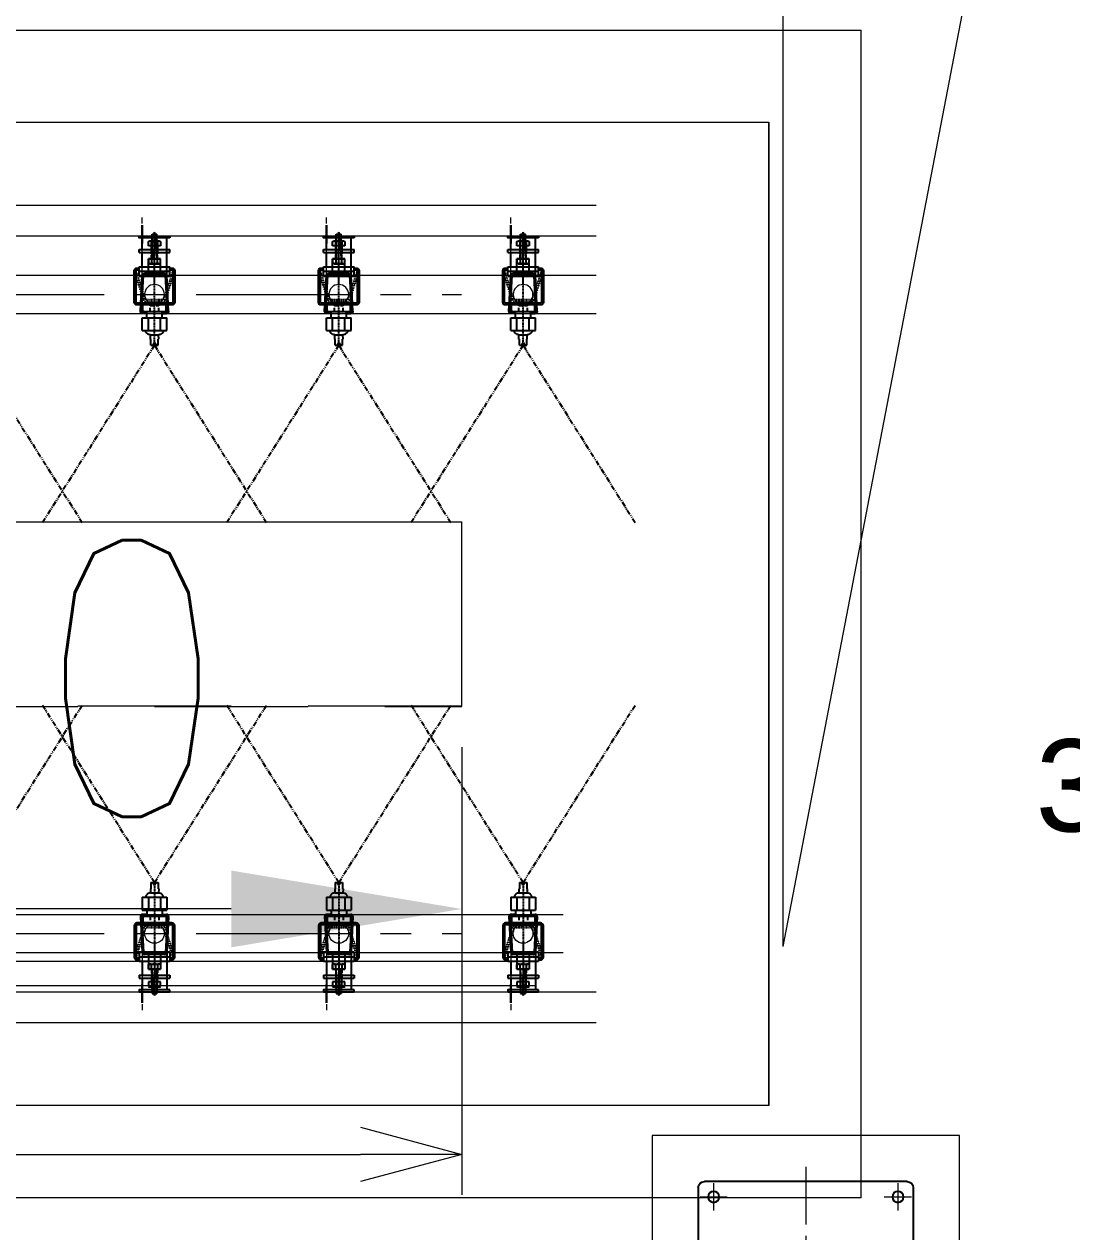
# Model space of a CAD drawing. Header units: inches. Extents: x 702888 to 852715, y 9845 to 271320.
# Drawn here: x 742117 to 743822, y 83499 to 85464 of the extents above; entities that cross this region are included whole.
import ezdxf

# ---------------------------------------------------------------- set-up
doc = ezdxf.new("R2010")
doc.units = ezdxf.units.IN
doc.header["$MEASUREMENT"] = 0
doc.header["$PDMODE"] = 34
for name, pattern in [('CENTER', [2, 1.25, -0.25, 0.25, -0.25]), ('CENTER2', [1.125, 0.75, -0.125, 0.125, -0.125]), ('CENTERX2', [4, 2.5, -0.5, 0.5, -0.5]), ('DASHED2', [0.375, 0.25, -0.125]), ('DASHEDX2', [1.5, 1, -0.5]), ('HIDDEN', [9.525, 6.35, -3.175]), ('HIDDEN2', [0.1875, 0.125, -0.0625]), ('PHANTOM2', [31.75, 15.875, -3.175, 3.175, -3.175, 3.175, -3.175])]:
    doc.linetypes.add(name, pattern=pattern)
doc.layers.get('0').update_dxf_attribs({"lineweight": 5})
doc.layers.get('Defpoints').update_dxf_attribs({"lineweight": 5})
doc.layers.add('chain', color=2, linetype='Continuous', lineweight=5)
doc.layers.add('cl', color=6, linetype='CENTER', lineweight=5)
for name, color, linetype in [('Nozzle', 7, 'Continuous'), ('p5', 2, 'Continuous'), ('Riser Support', 7, 'Continuous')]:
    doc.layers.add(name, color=color, linetype=linetype)
doc.styles.add('LUCIDA CONSOLE', font='swissl.ttf')
doc.styles.add('s', font='simplex.shx', dxfattribs={"width": 0.8})
doc.dimstyles.new('D1', dxfattribs={"dimscale": 66, "dimtxt": 2.5, "dimasz": 2.5, "dimexe": 1, "dimexo": 1, "dimgap": 1.25, "dimtad": 1, "dimdec": 0, "dimdsep": 46, "dimtxsty": 'Standard', "dimblk": 'OPEN30', "dimcen": 2.5, "dimclrd": 150, "dimclre": 150, "dimclrt": 140, "dimadec": 0, "dimazin": 0, "dimtfac": 1, "dimtdec": 0, "dimtmove": 0, "dimatfit": 3, "dimfxl": 1, "dimtfill": 1, "dimlwd": 13, "dimlwe": 13, "dimarcsym": 0})
doc.dimstyles.new('mahesh', dxfattribs={"dimscale": 150, "dimtxt": 3, "dimasz": 2.5, "dimexe": 1, "dimexo": 1, "dimgap": 1, "dimtad": 1, "dimdec": 1, "dimzin": 12, "dimtxsty": 's', "dimcen": 2.5, "dimclrd": 1, "dimclre": 1, "dimclrt": 1, "dimadec": 0, "dimazin": 3, "dimtfac": 1, "dimtdec": 1, "dimtmove": 0, "dimatfit": 3, "dimfxl": 1.25, "dimlwd": 13, "dimlwe": 13, "dimarcsym": 0})

# ---------------------------------------------------------------- blocks, each defined once
blk = doc.blocks.new('A$C67DF10EB')
blk.add_lwpolyline([(-44.2, -101), (-44.2, 399), (455.8, 399), (455.8, -101)], close=True)
at = {"layer": 'cl', "color": 1, "linetype": 'CENTER', "ltscale": 75}
for p, q in [((205.8, -50), (205.8, 347.9)), ((0, 149), (411.7, 149))]:
    blk.add_line(p, q, dxfattribs=at)
at = {"layer": 'cl', "color": 1, "linetype": 'CENTER', "ltscale": 100}
for p, q in [((55.8, 276.8), (55.8, 321.1)), ((355.8, 276.8), (355.8, 321.1)), ((33.7, 299), (78, 299)), ((333.7, 299), (378, 299)), ((55.8, -23.2), (55.8, 21.1)), ((355.8, -23.2), (355.8, 21.1)), ((33.7, -1), (78, -1)), ((333.7, -1), (378, -1))]:
    blk.add_line(p, q, dxfattribs=at)
at = {"layer": 'p5', "linetype": 'Continuous'}
for p, q in [((370.8, 324), (40.8, 324)), ((30.8, -16), (30.8, 314)), ((380.8, -16), (380.8, 314)), ((380.8, 211.7), (30.8, 211.7)), ((380.8, 205.7), (30.8, 205.7)), ((380.8, 92.2), (30.8, 92.2)), ((380.8, 86.2), (30.8, 86.2)), ((370.8, -26), (40.8, -26))]:
    blk.add_line(p, q, dxfattribs=at)
for points in [[(262.6, 102.2), (262.6, 195.7, 0.414214), (252.6, 205.7), (159.1, 205.7, 0.414214), (149.1, 195.7), (149.1, 102.2, 0.414214), (159.1, 92.2), (252.6, 92.2, 0.414214)], [(257.8, 102), (257.8, 195.9, 0.414214), (252.8, 200.9), (158.9, 200.9, 0.414214), (153.9, 195.9), (153.9, 102, 0.414214), (158.9, 97), (252.8, 97, 0.414214)]]:
    blk.add_lwpolyline(points, format="xyb", close=True, dxfattribs=at)
for centre in [(55.8, 299), (355.8, 299), (55.8, -1), (355.8, -1)]:
    blk.add_circle(centre, 9, dxfattribs=at)
for centre, start, end in [((40.8, 314), 90, 180), ((370.8, 314), 0, 90), ((40.8, -16), 180, 270), ((370.8, -16), 270, 0)]:
    blk.add_arc(centre, 10, start, end, dxfattribs=at)
blk = doc.blocks.new('65u6u76i')
at = {"color": 1}
for p in [(748396.7, 88210), (748396.7, 87749)]:
    blk.add_line(p, (745996.8, 87749), dxfattribs=at)
blk = doc.blocks.new('_Open30')
at = {"color": 0, "linetype": 'ByBlock', "lineweight": -2}
for p, q in [((-1, 0.268), (0, 0)), ((0, 0), (-1, -0.268)), ((0, 0), (-1, 0))]:
    blk.add_line(p, q, dxfattribs=at)
blk = doc.blocks.new('*D286')
at = {"color": 150, "lineweight": 13, "transparency": 16777216}
for p, q in [((728828.9, 84288.1), (728828.9, 83559.2)), ((742828.9, 84288.1), (742828.9, 83559.2)), ((728993.9, 83625.2), (742663.9, 83625.2))]:
    blk.add_line(p, q, dxfattribs=at)
at = {"layer": 'Defpoints', "color": 0, "transparency": 16777216}
for p in [(728828.9, 84354.1), (742828.9, 84354.1), (742828.9, 83625.2)]:
    blk.add_point(p, dxfattribs=at)
at = {"color": 150, "lineweight": 13, "transparency": 16777216, "xscale": 165, "yscale": 165, "zscale": 165, "rotation": 180}
blk.add_blockref('_Open30', (728828.9, 83625.2), dxfattribs=at)
at = {"color": 150, "lineweight": 13, "transparency": 16777216, "xscale": 165, "yscale": 165, "zscale": 165}
blk.add_blockref('_Open30', (742828.9, 83625.2), dxfattribs=at)
at = {"color": 140, "transparency": 16777216, "insert": (735828.9, 83790.2), "char_height": 165, "attachment_point": 5, "bg_fill": 3, "box_fill_scale": 1.25, "bg_fill_color": 256, "bg_fill_true_color": 13158600, "bg_fill_transparency": 0}
blk.add_mtext('14000', dxfattribs=at)
blk = doc.blocks.new('*D624')
at = {"layer": 'chain', "color": 1, "linetype": 'DASHEDX2', "lineweight": 13, "transparency": 16777216}
for p, q in [((-5068, -10027.6), (-5068, -10357.7)), ((-3068, -10027.6), (-3068, -10357.7)), ((-3443, -10207.7), (-4693, -10207.7))]:
    blk.add_line(p, q, dxfattribs=at)
at = {"layer": 'chain', "color": 1, "linetype": 'DASHEDX2', "transparency": 16777216}
for points in [[(-4693, -10145.2), (-4693, -10270.2), (-5068, -10207.7)], [(-3443, -10145.2), (-3443, -10270.2), (-3068, -10207.7)]]:
    blk.add_solid(points, dxfattribs=at)
at = {"layer": 'Defpoints', "color": 0, "linetype": 'DASHEDX2', "transparency": 16777216}
for p in [(-5068, -9877.6), (-3068, -9877.6), (-5068, -10207.7)]:
    blk.add_point(p, dxfattribs=at)
at = {"layer": 'chain', "color": 1, "linetype": 'DASHEDX2', "transparency": 16777216, "insert": (-4068, -9832.7), "char_height": 450, "attachment_point": 5, "style": 's'}
blk.add_mtext('2000', dxfattribs=at)
blk = doc.blocks.new('A$C4D81176E')
at = {"layer": 'Nozzle', "color": 2, "linetype": 'PHANTOM2', "ltscale": 0.5}
for q in [(361.3, 4.7), (361.3, -359.7)]:
    blk.add_line((73, -177.5), q, dxfattribs=at)
at = {"layer": 'Nozzle', "color": 2}
for p, q in [((17.7, -154.5), (-40.5, -157.5)), ((17.7, -156.5), (-40.5, -159.5)), ((-26.3, -156.8), (-26.3, -158.8)), ((18.1, -154.5), (17.7, -154.5)), ((17.9, -156.5), (17.7, -156.5)), ((18.2, -156.6), (17.9, -156.5)), ((18.5, -154.6), (18.1, -154.5)), ((18.4, -156.7), (18.2, -156.6)), ((18.6, -156.9), (18.4, -156.7)), ((18.9, -154.7), (18.5, -154.6)), ((18.8, -157), (18.6, -156.9)), ((18.9, -157.3), (18.8, -157)), ((19.3, -154.9), (18.9, -154.7)), ((19.7, -155.1), (19.3, -154.9)), ((20, -155.4), (19.7, -155.1)), ((20.3, -155.7), (20, -155.4)), ((20.5, -156), (20.3, -155.7)), ((20.8, -156.4), (20.5, -156)), ((20.9, -156.8), (20.8, -156.4)), ((21.1, -157.2), (20.9, -156.8)), ((21.2, -157.6), (21.1, -157.2)), ((-43.9, -160.2), (-44, -160.6)), ((-44, -160.6), (-44, -161)), ((-44, -194), (-44, -161)), ((-43.8, -159.8), (-43.9, -160.2)), ((-43.6, -159.4), (-43.8, -159.8)), ((-43.4, -159), (-43.6, -159.4)), ((-43.1, -158.7), (-43.4, -159)), ((-42.8, -158.4), (-43.1, -158.7)), ((-42.5, -158.1), (-42.8, -158.4)), ((-42.1, -157.9), (-42.5, -158.1)), ((-41.8, -157.7), (-42.1, -157.9)), ((-41.9, -160.5), (-42, -160.7)), ((-42, -160.7), (-42, -161)), ((-42, -194), (-42, -161)), ((-41.8, -160.3), (-41.9, -160.5)), ((-41.3, -157.6), (-41.8, -157.7)), ((-41.6, -160), (-41.8, -160.3)), ((-41.5, -159.9), (-41.6, -160)), ((-41.2, -159.7), (-41.5, -159.9)), ((-40.9, -157.5), (-41.3, -157.6)), ((-41, -159.6), (-41.2, -159.7)), ((-40.8, -159.5), (-41, -159.6)), ((-40.5, -157.5), (-40.9, -157.5)), ((-40.5, -159.5), (-40.8, -159.5)), ((4.2, -158.5), (4.2, -196.5)), ((16.7, -158.5), (4.2, -158.5)), ((16.9, -158.5), (16.7, -158.5)), ((17.2, -158.6), (16.9, -158.5)), ((17.4, -158.7), (17.2, -158.6)), ((17.6, -158.8), (17.4, -158.7)), ((17.8, -159), (17.6, -158.8)), ((18, -159.2), (17.8, -159)), ((18.1, -159.5), (18, -159.2)), ((18.2, -159.7), (18.1, -159.5)), ((18.2, -160), (18.2, -159.7)), ((18.2, -160), (18.2, -195)), ((28.2, -165), (18.2, -165)), ((19.1, -157.5), (18.9, -157.3)), ((19.2, -157.7), (19.1, -157.5)), ((19.2, -158), (19.2, -157.7)), ((19.2, -165), (19.2, -158)), ((21.2, -158), (21.2, -157.6)), ((21.2, -165), (21.2, -158)), ((49, -157.5), (28.2, -157.5)), ((28.2, -157.5), (28.2, -197.5)), ((49, -167.5), (28.2, -167.5)), ((49, -157.5), (49, -197.5)), ((49.6, -162.9), (49, -162.7)), ((50.3, -163), (49.6, -162.9)), ((50.9, -163.3), (50.3, -163)), ((51.5, -163.6), (50.9, -163.3)), ((52.1, -164), (51.5, -163.6)), ((52.6, -164.3), (52.1, -164)), ((53.2, -164.8), (52.6, -164.3)), ((53.7, -165.2), (53.2, -164.8)), ((54.1, -165.8), (53.7, -165.2)), ((54.5, -166.3), (54.1, -165.8)), ((54.9, -166.9), (54.5, -166.3)), ((55.2, -167.5), (54.9, -166.9)), ((55.5, -168.1), (55.2, -167.5)), ((55.6, -168.7), (55.5, -168.1)), ((55.8, -169.4), (55.6, -168.7)), ((56, -170.1), (55.8, -169.4)), ((56, -170.8), (56, -170.1)), ((56, -170.8), (56, -184.3)), ((63, -170.8), (56, -170.8)), ((63, -170.8), (63, -171.7)), ((73, -171.7), (63, -171.7)), ((68.7, -177.5), (73, -174.8)), ((73, -171.7), (73, -174.8)), ((-44, -194), (-44, -194.4)), ((-44, -194.4), (-43.9, -194.9)), ((-43.9, -194.9), (-43.8, -195.3)), ((-43.8, -195.3), (-43.6, -195.7)), ((-43.6, -195.7), (-43.4, -196)), ((-43.4, -196), (-43.1, -196.3)), ((-43.1, -196.3), (-42.8, -196.6)), ((-42, -194), (-42, -194.3)), ((-42, -194.3), (-41.9, -194.5)), ((-41.9, -194.5), (-41.8, -194.8)), ((-41.8, -194.8), (-41.6, -195)), ((-41.6, -195), (-41.5, -195.2)), ((-41.5, -195.2), (-41.2, -195.3)), ((-41.2, -195.3), (-41, -195.5)), ((-41, -195.5), (-40.8, -195.5)), ((-40.8, -195.5), (-40.5, -195.5)), ((17.7, -198.5), (-40.5, -195.5)), ((-26.3, -196.2), (-26.3, -198.3)), ((16.7, -196.5), (4.2, -196.5)), ((16.7, -196.5), (16.9, -196.5)), ((16.7, -196.5), (16.9, -196.5)), ((16.9, -196.5), (17.2, -196.4)), ((16.9, -196.5), (17.2, -196.4)), ((17.2, -196.4), (17.4, -196.3)), ((17.2, -196.4), (17.4, -196.3)), ((17.4, -196.3), (17.6, -196.2)), ((17.4, -196.3), (17.6, -196.2)), ((17.6, -196.2), (17.8, -196)), ((17.6, -196.2), (17.8, -196)), ((17.8, -196), (18, -195.8)), ((17.8, -196), (18, -195.8)), ((18, -195.8), (18.1, -195.5)), ((18, -195.8), (18.1, -195.5)), ((18.1, -195.5), (18.2, -195.3)), ((18.1, -195.5), (18.2, -195.3)), ((28.2, -190), (18.2, -190)), ((18.2, -195.3), (18.2, -195)), ((18.2, -195.3), (18.2, -195)), ((19.2, -190), (19.2, -197)), ((21.2, -190), (21.2, -197)), ((49, -187.5), (28.2, -187.5)), ((49, -192.3), (49.6, -192.2)), ((49.6, -192.2), (50.3, -192)), ((50.3, -192), (50.9, -191.7)), ((50.9, -191.7), (51.5, -191.4)), ((51.5, -191.4), (52.1, -191.1)), ((52.1, -191.1), (52.6, -190.7)), ((52.6, -190.7), (53.2, -190.3)), ((53.2, -190.3), (53.7, -189.8)), ((53.7, -189.8), (54.1, -189.3)), ((54.1, -189.3), (54.5, -188.7)), ((54.5, -188.7), (54.9, -188.2)), ((54.9, -188.2), (55.2, -187.6)), ((55.2, -187.6), (55.4, -187)), ((55.4, -187), (55.6, -186.3)), ((55.6, -186.3), (55.8, -185.7)), ((55.8, -185.7), (55.9, -185)), ((55.9, -185), (56, -184.3)), ((63, -184.4), (56, -184.3)), ((73, -183.5), (63, -183.4)), ((63, -183.4), (63, -184.4)), ((68.7, -177.5), (73, -180.3)), ((73, -180.3), (73, -183.5)), ((-42.8, -196.6), (-42.5, -196.9)), ((-42.5, -196.9), (-42.1, -197.1)), ((-42.1, -197.1), (-41.8, -197.3)), ((-41.8, -197.3), (-41.3, -197.4)), ((-41.3, -197.4), (-40.9, -197.5)), ((-40.9, -197.5), (-40.5, -197.5)), ((17.7, -200.5), (-40.5, -197.5)), ((17.7, -198.5), (17.9, -198.5)), ((17.7, -200.5), (18.1, -200.5)), ((17.9, -198.5), (18.2, -198.5)), ((18.1, -200.5), (18.5, -200.4)), ((18.2, -198.5), (18.4, -198.3)), ((18.4, -198.3), (18.6, -198.2)), ((18.5, -200.4), (18.9, -200.3)), ((18.6, -198.2), (18.8, -198)), ((18.8, -198), (18.9, -197.8)), ((18.9, -197.8), (19.1, -197.5)), ((18.9, -200.3), (19.3, -200.1)), ((19.1, -197.5), (19.2, -197.3)), ((19.2, -197.3), (19.2, -197)), ((19.3, -200.1), (19.7, -199.9)), ((19.7, -199.9), (20, -199.6)), ((20, -199.6), (20.3, -199.3)), ((20.3, -199.3), (20.5, -199)), ((20.5, -199), (20.8, -198.7)), ((20.8, -198.7), (20.9, -198.3)), ((20.9, -198.3), (21.1, -197.9)), ((21.1, -197.9), (21.2, -197.4)), ((21.2, -197.4), (21.2, -197)), ((49, -197.5), (28.2, -197.5))]:
    blk.add_line(p, q, dxfattribs=at)
at = {"layer": 'Nozzle', "color": 8, "linetype": 'HIDDEN'}
for p, q in [((8.2, -170.5), (8.2, -184.5)), ((18.2, -170.5), (8.2, -170.5)), ((18.2, -184.5), (8.2, -184.5))]:
    blk.add_line(p, q, dxfattribs=at)
at = {"layer": 'Nozzle', "color": 1, "linetype": 'CENTER2', "ltscale": 0.25}
blk.add_line((73, -177.5), (-46.9, -177.5), dxfattribs=at)
blk = doc.blocks.new('*U304')
at = {"layer": 'chain', "color": 7, "linetype": 'Continuous'}
blk.add_line((-20, -152.9, 0), (-20, -215, 0), dxfattribs=at)
at = {"layer": 'chain', "color": 5, "linetype": 'DASHEDX2'}
blk.add_line((-20, -238.1, 0), (-20, -248.1, 0), dxfattribs=at)
at = {"layer": 'chain', "color": 7, "linetype": 'Continuous'}
blk.add_circle((0, -123, 0), 16.1, dxfattribs=at)
at = {"layer": 'Riser Support', "color": 11}
for p, q in [((-25, -152.9, 0), (-25, -167.9, 0)), ((-25, -152.9, 0), (25, -152.9, 0)), ((-10, -152.9, 0), (-10, -180.9, 0)), ((10, -152.9, 0), (10, -180.9, 0)), ((25, -152.9, 0), (25, -167.9, 0)), ((-25, -160.9, 0), (25, -160.9, 0)), ((-25, -167.9, 0), (25, -167.9, 0)), ((-20, -167.9, 0), (-20, -190.9, 0)), ((-10, -180.9, 0), (-10, -173.7, 0)), ((-7.5, -172.9, 0), (7.5, -172.9, 0)), ((-5, -180.9, 0), (-5, -173.7, 0)), ((5, -173.7, 0), (5, -180.9, 0)), ((10, -173.7, 0), (10, -180.9, 0)), ((20, -167.9, 0), (20, -190.9, 0)), ((-25, -190.9, 0), (-25, -195.9, 0)), ((-25, -190.9, 0), (25, -190.9, 0)), ((-25, -195.9, 0), (25, -195.9, 0)), ((-10, -180.9, 0), (10, -180.9, 0)), ((10, -180.9, 0), (-10, -180.9, 0)), ((-5, -189, 0), (-5, -209.2, 0)), ((-4, -195.9, 0), (-4, -180.9, 0)), ((-4, -185.9, 0), (-4, -220.9, 0)), ((4, -195.9, 0), (4, -180.9, 0)), ((4, -185.9, 0), (4, -220.9, 0)), ((5, -209.2, 0), (5, -189, 0)), ((25, -190.9, 0), (25, -195.9, 0)), ((-10, -201.9, 0), (-10, -209.2, 0)), ((10, -201.9, 0), (-10, -201.9, 0)), ((-7.5, -209.9, 0), (7.5, -209.9, 0)), ((10, -209.2, 0), (10, -201.9, 0)), ((-4, -220.9, 0), (4, -220.9, 0))]:
    blk.add_line(p, q, dxfattribs=at)
at = {"layer": 'Riser Support', "color": 1, "linetype": 'CENTER2'}
blk.add_line((0, -139.1, 0), (0, -224.7, 0), dxfattribs=at)
at = {"layer": 'Riser Support'}
for p, q in [((20, -152.9, 0), (20, -215, 0)), ((-20, -195.9, 0), (-20, -235.9, 0)), ((-20, -195.9, 0), (20, -195.9, 0)), ((-20, -235.9, 0), (-20, -205.9, 0)), ((-4, -211.9, 0), (-4, -205.9, 0)), ((4, -211.9, 0), (4, -205.9, 0))]:
    blk.add_line(p, q, dxfattribs=at)
at = {"layer": 'Riser Support', "color": 11, "linetype": 'HIDDEN'}
for p, q in [((-5, -180.9, 0), (-5, -195.9, 0)), ((5, -180.9, 0), (5, -195.9, 0))]:
    blk.add_line(p, q, dxfattribs=at)
at = {"layer": 'Riser Support', "color": 1, "linetype": 'CENTER2', "ltscale": 200}
blk.add_line((0, -223.9, 0), (0, -193.9, 0), dxfattribs=at)
at = {"layer": 'Riser Support', "elevation": 0}
for points in [[(25, -165.9), (28.5, -165.9, 0.414214), (33, -161.4), (33, -110.4, 0.414214), (28.5, -105.9), (-28.5, -105.9, 0.414214), (-33, -110.4), (-33, -161.4, 0.414214), (-28.5, -165.9), (-25, -165.9)], [(25, -162.9), (28.5, -162.9, 0.414214), (30, -161.4), (30, -110.4, 0.414214), (28.5, -108.9), (-28.5, -108.9, 0.414214), (-30, -110.4), (-30, -161.4, 0.414214), (-28.5, -162.9), (-25, -162.9)]]:
    blk.add_lwpolyline(points, format="xyb", dxfattribs=at)
at = {"layer": 'Riser Support', "linetype": 'HIDDEN2', "ltscale": 0.75, "elevation": 0}
for points in [[(25, -165.9), (28.5, -165.9, 0.414214), (33, -161.4), (18, -115.4, 0.414214), (13.5, -110.9), (-13.5, -110.9, 0.414214), (-18, -115.4), (-33, -161.4, 0.414214), (-28.5, -165.9), (-25, -165.9)], [(25, -162.9), (28.5, -162.9, 0.414214), (30, -161.4), (15, -115.4, 0.414214), (13.5, -113.9), (-13.5, -113.9, 0.414214), (-15, -115.4), (-30, -161.4, 0.414214), (-28.5, -162.9), (-25, -162.9)]]:
    blk.add_lwpolyline(points, format="xyb", dxfattribs=at)
at = {"layer": 'Riser Support', "elevation": 0}
blk.add_lwpolyline([(25, -215), (-25, -215), (-25, -218), (25, -218), (25, -215)], dxfattribs=at)
at = {"layer": 'Riser Support', "color": 11}
for centre, radius, start, end in [((-7.5, -177.4, 0), 4.44, 55.6903, 124.3097), ((0, -189.5, 0), 16.6, 72.4519, 107.5481), ((7.5, -177.4, 0), 4.44, 55.6903, 124.3097), ((-7.5, -205.5, 0), 4.44, 235.6903, 304.3097), ((0, -193.4, 0), 16.6, 252.4519, 287.5481), ((7.5, -205.5, 0), 4.44, 235.6903, 304.3097)]:
    blk.add_arc(centre, radius, start, end, dxfattribs=at)
at = {"color": 0, "linetype": 'ByBlock', "lineweight": -2, "extrusion": (0, 0, -1), "xscale": -1, "zscale": -1, "rotation": 270}
blk.add_blockref('A$C4D81176E', (177.5, -113.2, 0), dxfattribs=at)
blk = doc.blocks.new('*U318')
at = {"layer": 'chain', "color": 0, "linetype": 'ByBlock', "lineweight": -2, "transparency": 16777216}
for p in [(12900, 0), (13200, 0), (13500, 0), (13800, 0)]:
    blk.add_blockref('*U304', p, dxfattribs=at)
blk = doc.blocks.new('*U294')
at = {"layer": 'chain', "color": 7, "linetype": 'Continuous'}
blk.add_line((-20, -152.9, 0), (-20, -215, 0), dxfattribs=at)
at = {"layer": 'chain', "color": 5, "linetype": 'DASHEDX2'}
blk.add_line((-20, -238.1, 0), (-20, -248.1, 0), dxfattribs=at)
at = {"layer": 'chain', "color": 7, "linetype": 'Continuous'}
blk.add_circle((0, -123, 0), 16.1, dxfattribs=at)
at = {"layer": 'Riser Support', "color": 11}
for p, q in [((-25, -152.9, 0), (-25, -167.9, 0)), ((-25, -152.9, 0), (25, -152.9, 0)), ((-10, -152.9, 0), (-10, -180.9, 0)), ((10, -152.9, 0), (10, -180.9, 0)), ((25, -152.9, 0), (25, -167.9, 0)), ((-25, -160.9, 0), (25, -160.9, 0)), ((-25, -167.9, 0), (25, -167.9, 0)), ((-20, -167.9, 0), (-20, -190.9, 0)), ((-10, -180.9, 0), (-10, -173.7, 0)), ((-7.5, -172.9, 0), (7.5, -172.9, 0)), ((-5, -180.9, 0), (-5, -173.7, 0)), ((5, -173.7, 0), (5, -180.9, 0)), ((10, -173.7, 0), (10, -180.9, 0)), ((20, -167.9, 0), (20, -190.9, 0)), ((-25, -190.9, 0), (-25, -195.9, 0)), ((-25, -190.9, 0), (25, -190.9, 0)), ((-25, -195.9, 0), (25, -195.9, 0)), ((-10, -180.9, 0), (10, -180.9, 0)), ((10, -180.9, 0), (-10, -180.9, 0)), ((-5, -189, 0), (-5, -209.2, 0)), ((-4, -195.9, 0), (-4, -180.9, 0)), ((-4, -185.9, 0), (-4, -220.9, 0)), ((4, -195.9, 0), (4, -180.9, 0)), ((4, -185.9, 0), (4, -220.9, 0)), ((5, -209.2, 0), (5, -189, 0)), ((25, -190.9, 0), (25, -195.9, 0)), ((-10, -201.9, 0), (-10, -209.2, 0)), ((10, -201.9, 0), (-10, -201.9, 0)), ((-7.5, -209.9, 0), (7.5, -209.9, 0)), ((10, -209.2, 0), (10, -201.9, 0)), ((-4, -220.9, 0), (4, -220.9, 0))]:
    blk.add_line(p, q, dxfattribs=at)
at = {"layer": 'Riser Support', "color": 1, "linetype": 'CENTER2'}
blk.add_line((0, -139.1, 0), (0, -224.7, 0), dxfattribs=at)
at = {"layer": 'Riser Support'}
for p, q in [((20, -152.9, 0), (20, -215, 0)), ((-20, -195.9, 0), (-20, -235.9, 0)), ((-20, -195.9, 0), (20, -195.9, 0)), ((-20, -235.9, 0), (-20, -205.9, 0)), ((-4, -211.9, 0), (-4, -205.9, 0)), ((4, -211.9, 0), (4, -205.9, 0))]:
    blk.add_line(p, q, dxfattribs=at)
at = {"layer": 'Riser Support', "color": 11, "linetype": 'HIDDEN'}
for p, q in [((-5, -180.9, 0), (-5, -195.9, 0)), ((5, -180.9, 0), (5, -195.9, 0))]:
    blk.add_line(p, q, dxfattribs=at)
at = {"layer": 'Riser Support', "color": 1, "linetype": 'CENTER2', "ltscale": 200}
blk.add_line((0, -223.9, 0), (0, -193.9, 0), dxfattribs=at)
at = {"layer": 'Riser Support', "elevation": 0}
for points in [[(25, -165.9), (28.5, -165.9, 0.414214), (33, -161.4), (33, -110.4, 0.414214), (28.5, -105.9), (-28.5, -105.9, 0.414214), (-33, -110.4), (-33, -161.4, 0.414214), (-28.5, -165.9), (-25, -165.9)], [(25, -162.9), (28.5, -162.9, 0.414214), (30, -161.4), (30, -110.4, 0.414214), (28.5, -108.9), (-28.5, -108.9, 0.414214), (-30, -110.4), (-30, -161.4, 0.414214), (-28.5, -162.9), (-25, -162.9)]]:
    blk.add_lwpolyline(points, format="xyb", dxfattribs=at)
at = {"layer": 'Riser Support', "linetype": 'HIDDEN2', "ltscale": 0.75, "elevation": 0}
for points in [[(25, -165.9), (28.5, -165.9, 0.414214), (33, -161.4), (18, -115.4, 0.414214), (13.5, -110.9), (-13.5, -110.9, 0.414214), (-18, -115.4), (-33, -161.4, 0.414214), (-28.5, -165.9), (-25, -165.9)], [(25, -162.9), (28.5, -162.9, 0.414214), (30, -161.4), (15, -115.4, 0.414214), (13.5, -113.9), (-13.5, -113.9, 0.414214), (-15, -115.4), (-30, -161.4, 0.414214), (-28.5, -162.9), (-25, -162.9)]]:
    blk.add_lwpolyline(points, format="xyb", dxfattribs=at)
at = {"layer": 'Riser Support', "elevation": 0}
blk.add_lwpolyline([(25, -215), (-25, -215), (-25, -218), (25, -218), (25, -215)], dxfattribs=at)
at = {"layer": 'Riser Support', "color": 11}
for centre, radius, start, end in [((-7.5, -177.4, 0), 4.44, 55.6903, 124.3097), ((0, -189.5, 0), 16.6, 72.4519, 107.5481), ((7.5, -177.4, 0), 4.44, 55.6903, 124.3097), ((-7.5, -205.5, 0), 4.44, 235.6903, 304.3097), ((0, -193.4, 0), 16.6, 252.4519, 287.5481), ((7.5, -205.5, 0), 4.44, 235.6903, 304.3097)]:
    blk.add_arc(centre, radius, start, end, dxfattribs=at)
at = {"color": 0, "linetype": 'ByBlock', "lineweight": -2, "extrusion": (0, 0, -1), "xscale": -1, "zscale": -1, "rotation": 270}
blk.add_blockref('A$C4D81176E', (177.5, -113.2, 0), dxfattribs=at)
blk = doc.blocks.new('*U320')
at = {"layer": 'chain', "color": 0, "linetype": 'ByBlock', "lineweight": -2, "transparency": 16777216}
for p in [(13200, 0), (13500, 0), (13800, 0)]:
    blk.add_blockref('*U294', p, dxfattribs=at)
blk = doc.blocks.new('*U307')
at = {"layer": 'chain', "color": 7, "linetype": 'Continuous'}
blk.add_line((-20, -152.9, 0), (-20, -215, 0), dxfattribs=at)
at = {"layer": 'chain', "color": 5, "linetype": 'DASHEDX2'}
blk.add_line((-20, -238.1, 0), (-20, -248.1, 0), dxfattribs=at)
at = {"layer": 'chain', "color": 7, "linetype": 'Continuous'}
blk.add_circle((0, -123, 0), 16.1, dxfattribs=at)
at = {"layer": 'Riser Support', "color": 11}
for p, q in [((-25, -152.9, 0), (-25, -167.9, 0)), ((-25, -152.9, 0), (25, -152.9, 0)), ((-10, -152.9, 0), (-10, -180.9, 0)), ((10, -152.9, 0), (10, -180.9, 0)), ((25, -152.9, 0), (25, -167.9, 0)), ((-25, -160.9, 0), (25, -160.9, 0)), ((-25, -167.9, 0), (25, -167.9, 0)), ((-20, -167.9, 0), (-20, -190.9, 0)), ((-10, -180.9, 0), (-10, -173.7, 0)), ((-7.5, -172.9, 0), (7.5, -172.9, 0)), ((-5, -180.9, 0), (-5, -173.7, 0)), ((5, -173.7, 0), (5, -180.9, 0)), ((10, -173.7, 0), (10, -180.9, 0)), ((20, -167.9, 0), (20, -190.9, 0)), ((-25, -190.9, 0), (-25, -195.9, 0)), ((-25, -190.9, 0), (25, -190.9, 0)), ((-25, -195.9, 0), (25, -195.9, 0)), ((-10, -180.9, 0), (10, -180.9, 0)), ((10, -180.9, 0), (-10, -180.9, 0)), ((-5, -189, 0), (-5, -209.2, 0)), ((-4, -195.9, 0), (-4, -180.9, 0)), ((-4, -185.9, 0), (-4, -220.9, 0)), ((4, -195.9, 0), (4, -180.9, 0)), ((4, -185.9, 0), (4, -220.9, 0)), ((5, -209.2, 0), (5, -189, 0)), ((25, -190.9, 0), (25, -195.9, 0)), ((-10, -201.9, 0), (-10, -209.2, 0)), ((10, -201.9, 0), (-10, -201.9, 0)), ((-7.5, -209.9, 0), (7.5, -209.9, 0)), ((10, -209.2, 0), (10, -201.9, 0)), ((-4, -220.9, 0), (4, -220.9, 0))]:
    blk.add_line(p, q, dxfattribs=at)
at = {"layer": 'Riser Support', "color": 1, "linetype": 'CENTER2'}
blk.add_line((0, -139.1, 0), (0, -224.7, 0), dxfattribs=at)
at = {"layer": 'Riser Support'}
for p, q in [((20, -152.9, 0), (20, -215, 0)), ((-20, -195.9, 0), (-20, -235.9, 0)), ((-20, -195.9, 0), (20, -195.9, 0)), ((-20, -235.9, 0), (-20, -205.9, 0)), ((-4, -211.9, 0), (-4, -205.9, 0)), ((4, -211.9, 0), (4, -205.9, 0))]:
    blk.add_line(p, q, dxfattribs=at)
at = {"layer": 'Riser Support', "color": 11, "linetype": 'HIDDEN'}
for p, q in [((-5, -180.9, 0), (-5, -195.9, 0)), ((5, -180.9, 0), (5, -195.9, 0))]:
    blk.add_line(p, q, dxfattribs=at)
at = {"layer": 'Riser Support', "color": 1, "linetype": 'CENTER2', "ltscale": 200}
blk.add_line((0, -223.9, 0), (0, -193.9, 0), dxfattribs=at)
at = {"layer": 'Riser Support', "elevation": 0}
for points in [[(25, -165.9), (28.5, -165.9, 0.414214), (33, -161.4), (33, -110.4, 0.414214), (28.5, -105.9), (-28.5, -105.9, 0.414214), (-33, -110.4), (-33, -161.4, 0.414214), (-28.5, -165.9), (-25, -165.9)], [(25, -162.9), (28.5, -162.9, 0.414214), (30, -161.4), (30, -110.4, 0.414214), (28.5, -108.9), (-28.5, -108.9, 0.414214), (-30, -110.4), (-30, -161.4, 0.414214), (-28.5, -162.9), (-25, -162.9)]]:
    blk.add_lwpolyline(points, format="xyb", dxfattribs=at)
at = {"layer": 'Riser Support', "linetype": 'HIDDEN2', "ltscale": 0.75, "elevation": 0}
for points in [[(25, -165.9), (28.5, -165.9, 0.414214), (33, -161.4), (18, -115.4, 0.414214), (13.5, -110.9), (-13.5, -110.9, 0.414214), (-18, -115.4), (-33, -161.4, 0.414214), (-28.5, -165.9), (-25, -165.9)], [(25, -162.9), (28.5, -162.9, 0.414214), (30, -161.4), (15, -115.4, 0.414214), (13.5, -113.9), (-13.5, -113.9, 0.414214), (-15, -115.4), (-30, -161.4, 0.414214), (-28.5, -162.9), (-25, -162.9)]]:
    blk.add_lwpolyline(points, format="xyb", dxfattribs=at)
at = {"layer": 'Riser Support', "elevation": 0}
blk.add_lwpolyline([(25, -215), (-25, -215), (-25, -218), (25, -218), (25, -215)], dxfattribs=at)
at = {"layer": 'Riser Support', "color": 11}
for centre, radius, start, end in [((-7.5, -177.4, 0), 4.44, 55.6903, 124.3097), ((0, -189.5, 0), 16.6, 72.4519, 107.5481), ((7.5, -177.4, 0), 4.44, 55.6903, 124.3097), ((-7.5, -205.5, 0), 4.44, 235.6903, 304.3097), ((0, -193.4, 0), 16.6, 252.4519, 287.5481), ((7.5, -205.5, 0), 4.44, 235.6903, 304.3097)]:
    blk.add_arc(centre, radius, start, end, dxfattribs=at)
at = {"color": 0, "linetype": 'ByBlock', "lineweight": -2, "extrusion": (0, 0, -1), "xscale": -1, "zscale": -1, "rotation": 270}
blk.add_blockref('A$C4D81176E', (177.5, -113.2, 0), dxfattribs=at)
blk = doc.blocks.new('*U309')
at = {"layer": 'chain', "color": 0, "linetype": 'ByBlock', "lineweight": -2, "transparency": 16777216}
for p in [(12900, 0), (13200, 0), (13500, 0), (13800, 0)]:
    blk.add_blockref('*U307', p, dxfattribs=at)
blk = doc.blocks.new('*U289')
at = {"layer": 'chain', "color": 7, "linetype": 'Continuous'}
blk.add_line((-20, -152.9, 0), (-20, -215, 0), dxfattribs=at)
at = {"layer": 'chain', "color": 5, "linetype": 'DASHEDX2'}
blk.add_line((-20, -238.1, 0), (-20, -248.1, 0), dxfattribs=at)
at = {"layer": 'chain', "color": 7, "linetype": 'Continuous'}
blk.add_circle((0, -123, 0), 16.1, dxfattribs=at)
at = {"layer": 'Riser Support', "color": 11}
for p, q in [((-25, -152.9, 0), (-25, -167.9, 0)), ((-25, -152.9, 0), (25, -152.9, 0)), ((-10, -152.9, 0), (-10, -180.9, 0)), ((10, -152.9, 0), (10, -180.9, 0)), ((25, -152.9, 0), (25, -167.9, 0)), ((-25, -160.9, 0), (25, -160.9, 0)), ((-25, -167.9, 0), (25, -167.9, 0)), ((-20, -167.9, 0), (-20, -190.9, 0)), ((-10, -180.9, 0), (-10, -173.7, 0)), ((-7.5, -172.9, 0), (7.5, -172.9, 0)), ((-5, -180.9, 0), (-5, -173.7, 0)), ((5, -173.7, 0), (5, -180.9, 0)), ((10, -173.7, 0), (10, -180.9, 0)), ((20, -167.9, 0), (20, -190.9, 0)), ((-25, -190.9, 0), (-25, -195.9, 0)), ((-25, -190.9, 0), (25, -190.9, 0)), ((-25, -195.9, 0), (25, -195.9, 0)), ((-10, -180.9, 0), (10, -180.9, 0)), ((10, -180.9, 0), (-10, -180.9, 0)), ((-5, -189, 0), (-5, -209.2, 0)), ((-4, -195.9, 0), (-4, -180.9, 0)), ((-4, -185.9, 0), (-4, -220.9, 0)), ((4, -195.9, 0), (4, -180.9, 0)), ((4, -185.9, 0), (4, -220.9, 0)), ((5, -209.2, 0), (5, -189, 0)), ((25, -190.9, 0), (25, -195.9, 0)), ((-10, -201.9, 0), (-10, -209.2, 0)), ((10, -201.9, 0), (-10, -201.9, 0)), ((-7.5, -209.9, 0), (7.5, -209.9, 0)), ((10, -209.2, 0), (10, -201.9, 0)), ((-4, -220.9, 0), (4, -220.9, 0))]:
    blk.add_line(p, q, dxfattribs=at)
at = {"layer": 'Riser Support', "color": 1, "linetype": 'CENTER2'}
blk.add_line((0, -139.1, 0), (0, -224.7, 0), dxfattribs=at)
at = {"layer": 'Riser Support'}
for p, q in [((20, -152.9, 0), (20, -215, 0)), ((-20, -195.9, 0), (-20, -235.9, 0)), ((-20, -195.9, 0), (20, -195.9, 0)), ((-20, -235.9, 0), (-20, -205.9, 0)), ((-4, -211.9, 0), (-4, -205.9, 0)), ((4, -211.9, 0), (4, -205.9, 0))]:
    blk.add_line(p, q, dxfattribs=at)
at = {"layer": 'Riser Support', "color": 11, "linetype": 'HIDDEN'}
for p, q in [((-5, -180.9, 0), (-5, -195.9, 0)), ((5, -180.9, 0), (5, -195.9, 0))]:
    blk.add_line(p, q, dxfattribs=at)
at = {"layer": 'Riser Support', "color": 1, "linetype": 'CENTER2', "ltscale": 200}
blk.add_line((0, -223.9, 0), (0, -193.9, 0), dxfattribs=at)
at = {"layer": 'Riser Support', "elevation": 0}
for points in [[(25, -165.9), (28.5, -165.9, 0.414214), (33, -161.4), (33, -110.4, 0.414214), (28.5, -105.9), (-28.5, -105.9, 0.414214), (-33, -110.4), (-33, -161.4, 0.414214), (-28.5, -165.9), (-25, -165.9)], [(25, -162.9), (28.5, -162.9, 0.414214), (30, -161.4), (30, -110.4, 0.414214), (28.5, -108.9), (-28.5, -108.9, 0.414214), (-30, -110.4), (-30, -161.4, 0.414214), (-28.5, -162.9), (-25, -162.9)]]:
    blk.add_lwpolyline(points, format="xyb", dxfattribs=at)
at = {"layer": 'Riser Support', "linetype": 'HIDDEN2', "ltscale": 0.75, "elevation": 0}
for points in [[(25, -165.9), (28.5, -165.9, 0.414214), (33, -161.4), (18, -115.4, 0.414214), (13.5, -110.9), (-13.5, -110.9, 0.414214), (-18, -115.4), (-33, -161.4, 0.414214), (-28.5, -165.9), (-25, -165.9)], [(25, -162.9), (28.5, -162.9, 0.414214), (30, -161.4), (15, -115.4, 0.414214), (13.5, -113.9), (-13.5, -113.9, 0.414214), (-15, -115.4), (-30, -161.4, 0.414214), (-28.5, -162.9), (-25, -162.9)]]:
    blk.add_lwpolyline(points, format="xyb", dxfattribs=at)
at = {"layer": 'Riser Support', "elevation": 0}
blk.add_lwpolyline([(25, -215), (-25, -215), (-25, -218), (25, -218), (25, -215)], dxfattribs=at)
at = {"layer": 'Riser Support', "color": 11}
for centre, radius, start, end in [((-7.5, -177.4, 0), 4.44, 55.6903, 124.3097), ((0, -189.5, 0), 16.6, 72.4519, 107.5481), ((7.5, -177.4, 0), 4.44, 55.6903, 124.3097), ((-7.5, -205.5, 0), 4.44, 235.6903, 304.3097), ((0, -193.4, 0), 16.6, 252.4519, 287.5481), ((7.5, -205.5, 0), 4.44, 235.6903, 304.3097)]:
    blk.add_arc(centre, radius, start, end, dxfattribs=at)
at = {"color": 0, "linetype": 'ByBlock', "lineweight": -2, "extrusion": (0, 0, -1), "xscale": -1, "zscale": -1, "rotation": 270}
blk.add_blockref('A$C4D81176E', (177.5, -113.2, 0), dxfattribs=at)
blk = doc.blocks.new('*U306')
at = {"layer": 'chain', "color": 0, "linetype": 'ByBlock', "lineweight": -2, "transparency": 16777216}
for p in [(13200, 0), (13500, 0), (13800, 0)]:
    blk.add_blockref('*U289', p, dxfattribs=at)
blk = doc.blocks.new('A$C3bb54d8b')
for p, q in [((-19243, -8777.56), (-2418, -8777.56)), ((-2418, -10677.56), (-2418, -8777.56)), ((-19093, -8927.56), (-2568, -8927.56)), ((-2568, -10527.56), (-2568, -8927.56)), ((-2568, -8927.56), (-2568, -10527.56)), ((-2568, -10527.56), (-19093, -10527.56)), ((-2418, -10677.56), (-19243, -10677.56))]:
    blk.add_line(p, q)
at = {"color": 1, "linetype": 'CENTERX2', "ltscale": 100}
for p, q in [((-17900, -9207.56), (-3068.04, -9207.56)), ((-17900, -10247.56), (-3068.04, -10247.56))]:
    blk.add_line(p, q, dxfattribs=at)
at = {"color": 1, "linetype": 'DASHED2', "ltscale": 1000}
blk.add_lwpolyline([(-3068.04, -9877.56), (-17068.04, -9877.56), (-17068.04, -9577.56), (-3068.04, -9577.56)], close=True, dxfattribs=at)
at = {"layer": 'chain', "color": 5, "linetype": 'DASHEDX2'}
for p, q in [((-17286.99, -9062.56), (-2849.1, -9062.56)), ((-17286.99, -9112.56), (-2849.1, -9112.56)), ((-17286.99, -10342.56), (-2849.1, -10342.56)), ((-17286.99, -10392.56), (-2849.1, -10392.56))]:
    blk.add_line(p, q, dxfattribs=at)
at = {"layer": 'chain', "color": 3}
for p, q in [((-17754.61, -9176.56), (-2849.1, -9176.56)), ((-17754.61, -9238.56), (-2849.1, -9238.56)), ((-17754.61, -10216.56), (-2902.93, -10216.56)), ((-17754.61, -10278.56), (-2902.93, -10278.56))]:
    blk.add_line(p, q, dxfattribs=at)
at = {"layer": 'chain', "color": 7, "linetype": 'Continuous'}
for p, q in [((-17088.04, -10292.46), (-2948.04, -10292.46)), ((-17088.04, -10332.46), (-2948.04, -10332.46))]:
    blk.add_line(p, q, dxfattribs=at)
at = {"layer": 'chain', "color": 7, "linetype": 'Continuous', "xscale": -1, "rotation": 180}
for name, p in [('*U306', (-17068.04, -9330.61, 0)), ('*U309', (-16768.04, -9330.61, 0))]:
    blk.add_blockref(name, p, dxfattribs=at)
at = {"layer": 'chain', "color": 7, "linetype": 'Continuous'}
for name, p in [('*U320', (-17068.04, -10124.51, 0)), ('*U318', (-16768.04, -10124.51, 0))]:
    blk.add_blockref(name, p, dxfattribs=at)
at = {"layer": 'chain', "color": 5, "linetype": 'DASHEDX2'}
dim = blk.add_linear_dim(base=(-5068.04, -10207.69), p1=(-3068.04, -9877.56), p2=(-5068.04, -9877.56), dimstyle='mahesh', override={"dimfxl": 0.35}, dxfattribs=at)
dim.commit()
dim.dimension.update_dxf_attribs({"geometry": '*D624', "text_midpoint": (-4068.04, -9832.69)})

msp = doc.modelspace()

# ---------------------------------------------------------------- linework, layer by layer
at = {"color": 1, "linetype": 'DASHED2', "ltscale": 1000}
for p, q in [((742828.868, 84654.124), (728828.868, 84654.124)), ((742828.868, 84654.124), (728828.868, 84654.124)), ((742828.868, 84354.124), (742828.868, 84654.124)), ((728828.868, 84354.124), (742828.868, 84354.124))]:
    msp.add_line(p, q, dxfattribs=at)

# ---------------------------------------------------------------- block references
at = {"xscale": -1, "rotation": 270}
msp.add_blockref('65u6u76i', (655602.442, -662033.082), dxfattribs=at)
at = {"color": 1, "xscale": -1, "rotation": 180}
msp.add_blockref('A$C67DF10EB', (743182.981, 83555.016), dxfattribs=at)

# ---------------------------------------------------------------- texts
at = {"insert": (743762.675, 84300.662), "char_height": 150, "attachment_point": 1, "style": 'LUCIDA CONSOLE'}
msp.add_mtext_dynamic_manual_height_columns('3573', width=89.77432, gutter_width=6.5, heights=[0], dxfattribs=at)

# ---------------------------------------------------------------- next in the draw order: dimensions: what is measured, and where the dimension line sits
dim = msp.add_linear_dim(base=(742828.868, 83625.178), p1=(728828.868, 84354.124), p2=(742828.868, 84354.124), dimstyle='D1')
dim.commit()
dim.dimension.update_dxf_attribs({"geometry": '*D286', "text_midpoint": (735828.868, 83790.178)})

# ---------------------------------------------------------------- next in the draw order: block references
msp.add_blockref('A$C3bb54d8b', (745896.712, 94232.263))

doc.saveas('drawing.dxf')
